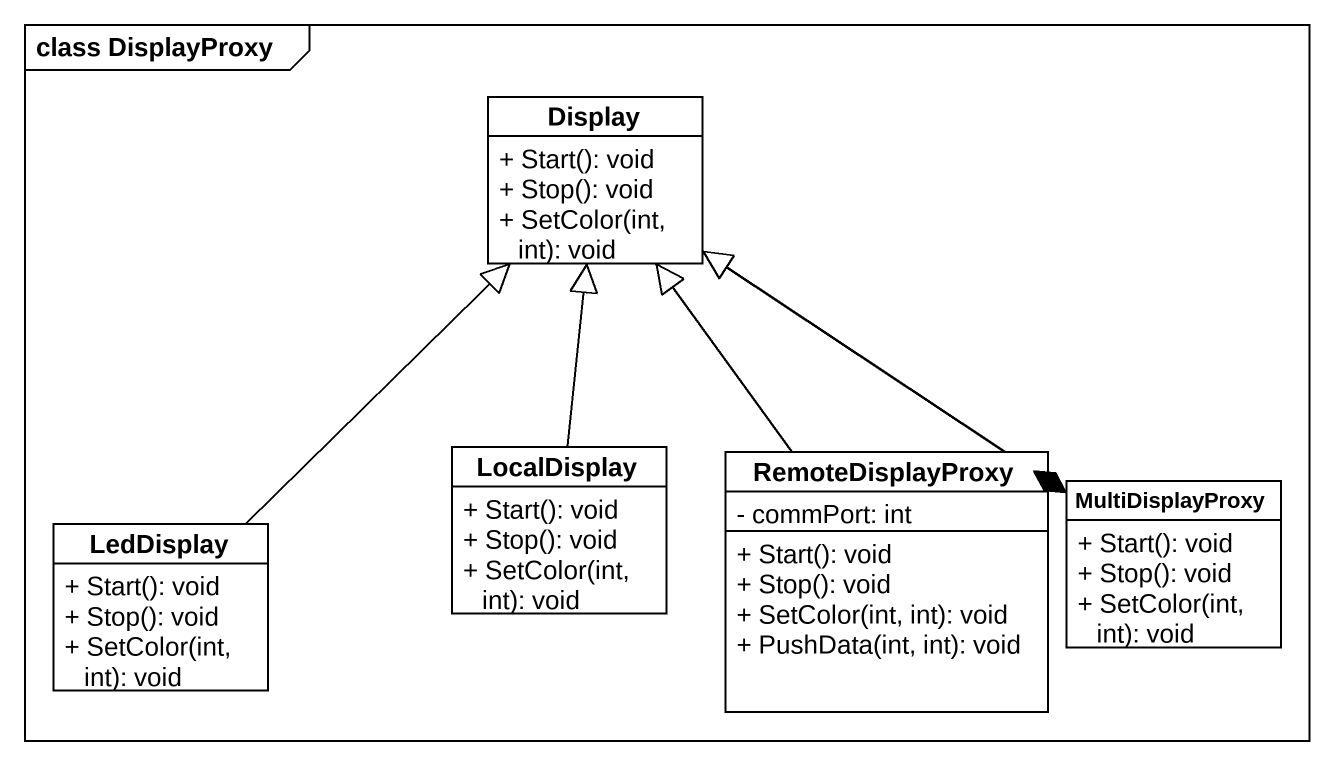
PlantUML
@startuml
mainframe class DisplayProxy
hide circle
hide empty members
skinparam classAttributeIconSize 0
class Display {
  + Start(): void
  + Stop(): void
  + SetColor(int, int): void
}
class LocalDisplay {
  + Start(): void
  + Stop(): void
  + SetColor(int, int): void
}
class RemoteDisplayProxy {
  - commPort: int
  + Start(): void
  + Stop(): void
  + SetColor(int, int): void
  + PushData(int, int): void
}
class MultiDisplayProxy {
  + Start(): void
  + Stop(): void
  + SetColor(int, int): void
}
class LedDisplay {
  + Start(): void
  + Stop(): void
  + SetColor(int, int): void
}
Display --* MultiDisplayProxy
LocalDisplay -up-|> Display
RemoteDisplayProxy -up-|> Display
MultiDisplayProxy -up-|> Display
LedDisplay -up-|> Display
@enduml
